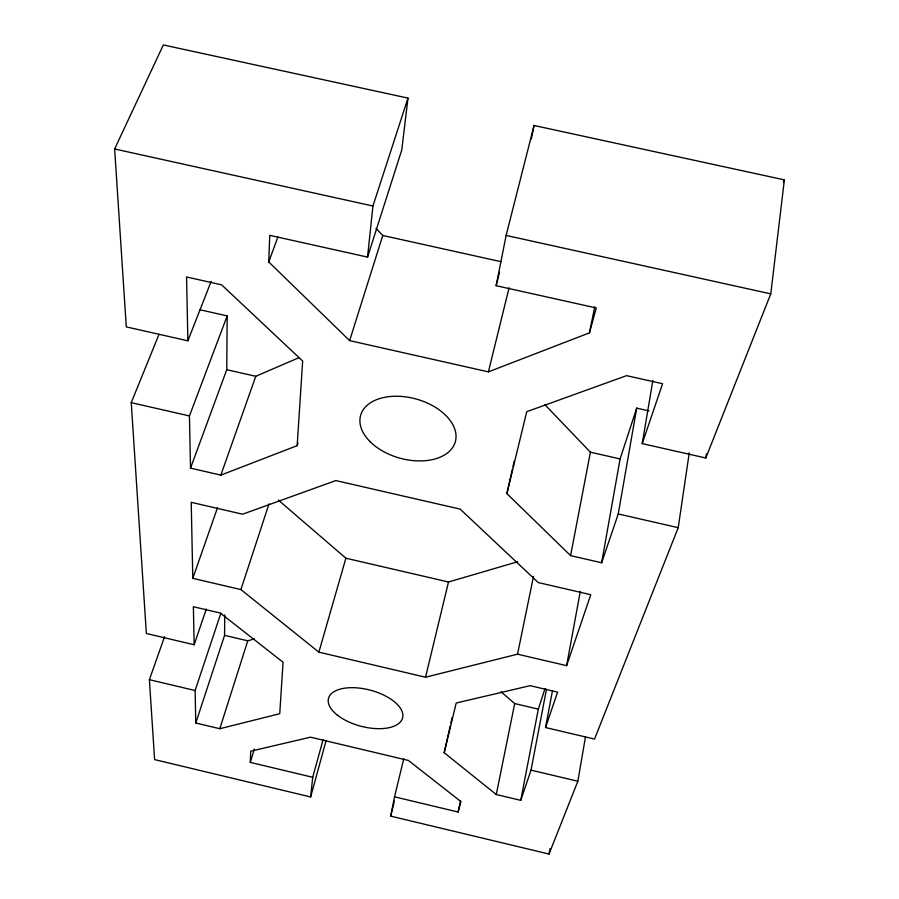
<?xml version="1.0" encoding="UTF-8"?>
<svg xmlns="http://www.w3.org/2000/svg" width="899" height="899" viewBox="0 0 899 899"><rect width="100%" height="100%" fill="white"/><g stroke="black" fill="none" stroke-linecap="round" stroke-linejoin="round"><path stroke-width="1.35" d="M159.011 334.316L131.243 402.651L146.357 633.48L194.162 644.752L193.375 606.735L220.277 613.039L283.084 662.248L279.735 713.716L219.805 728.718L195.78 722.998L224.57 635.357L224.739 614.882M298.03 442.993L297.164 445.657L220.839 475.122L190.521 468.132L226.75 369.703L227.189 315.897L200.061 309.784M164.596 636.604L149.38 679.678L154.606 759.599L310.638 796.964L312.717 777.298L250.293 762.386L250.709 751.193L310.492 737.18L408.404 760.442L460.962 801.616L458.108 812.022L394.537 796.84L403.752 758.767M652.876 380.491L642.212 443.612L705.794 457.996L770.769 293.861L784.366 179.867L534.051 125.489L506.126 235.426L496.136 285.691L596.273 307.964L589.441 332.866L488.393 371.86L349.632 340.62L268.745 261.935L269.734 235.336L367.556 257.092L401.752 149.998L407.989 98.103L163.348 44.95L114.634 148.976L126.287 326.888L187.88 340.822L211.141 281.409M297.164 445.657L302.66 361.038L221.615 284.837L186.565 276.971L187.88 340.822M367.556 257.092L372.939 206.017L407.989 98.103M705.794 457.996L706.378 453.849M552.48 690.668L545.536 727.538L594.542 739.079L678.217 527.668L689.241 452.871M394.537 796.84L390.705 816.135L549.031 854.05L577.855 781.242L585.429 737.18M512.363 469.278L506.89 493.63L570.595 555.616L601.645 562.763L618.254 513.958L636.706 408.124L648.966 410.877M549.031 854.05L550.008 848.577M601.645 562.763L620.096 458.94L636.706 408.124M566.606 665.653L590.767 594.7L538.265 582.563L460.142 509.104L335.81 480.572L242.606 514.206L191.217 502.327L192.791 578.338L240.898 589.575L318.875 652.157L425.542 677.217L517.532 654.18L566.606 665.653L580.304 591.441M570.595 555.616L590.407 452.197L544.85 404.64M450.298 725.673L444.173 752.71L496.27 794.525L520.746 800.346L531.028 770.14L546.457 689.376M520.746 800.346L538.321 709.12L545.03 688.6M531.32 138.963L534.051 125.489M589.441 332.866L594.745 306.761M496.27 794.525L514.7 703.569L500.957 691.736M517.532 654.18L533.534 576.338M458.108 812.022L460.479 801.054M512.969 466.57L514.183 461.165M450.905 722.965L452.13 717.559M390.705 816.135L394.324 801.155M425.542 677.217L448.5 582.001L517.768 561.706M444.173 752.71L456.198 703.018L530.129 685.679L557.594 692.118L545.536 727.538M506.89 493.63L526.724 411.697L626.592 375.658L662.597 383.738L642.212 443.612M488.393 371.86L509.092 287.781M496.136 285.691L499.529 272.24M310.638 796.964L326.191 740.304M312.717 777.298L323.112 739.607M318.875 652.157L345.89 558.212L278.364 500.08M250.293 762.386L254.327 749.024M349.632 340.62L382.772 235.471L376.007 228.402M219.805 728.718L247.776 640.818L254.439 638.863M240.898 589.575L269.015 503.856M195.78 722.998L195.117 690.522L220.862 613.23M194.162 644.752L206.332 608.96M192.791 578.338L217.558 507.564M220.839 475.122L255.777 376.288L299.277 357.544M268.745 261.935L277.915 236.943M783.377 182.486L784.366 179.867M190.521 468.132L189.442 415.956L227.189 315.897M114.634 148.976L372.939 206.017M506.126 235.426L770.769 293.861M382.772 235.471L501.159 261.71M226.75 369.703L255.777 376.288M590.407 452.197L620.096 458.94M131.243 402.651L189.442 415.956M618.254 513.958L678.217 527.668M345.89 558.212L448.5 582.001M224.57 635.357L247.776 640.818M514.7 703.569L538.321 709.12M149.38 679.678L195.117 690.522M531.028 770.14L577.855 781.242M370.163 441.735A49.153 30.678 15.5 0 0 452.579 447.59A49.153 30.678 15.5 0 0 401.168 396.403A49.153 30.678 15.5 0 0 370.163 441.735M336.81 714.683A38.309 18.632 14.8 0 0 400.583 721.751A38.309 18.632 14.8 0 0 359.319 688.095A38.309 18.632 14.8 0 0 336.81 714.683"/></g></svg>
